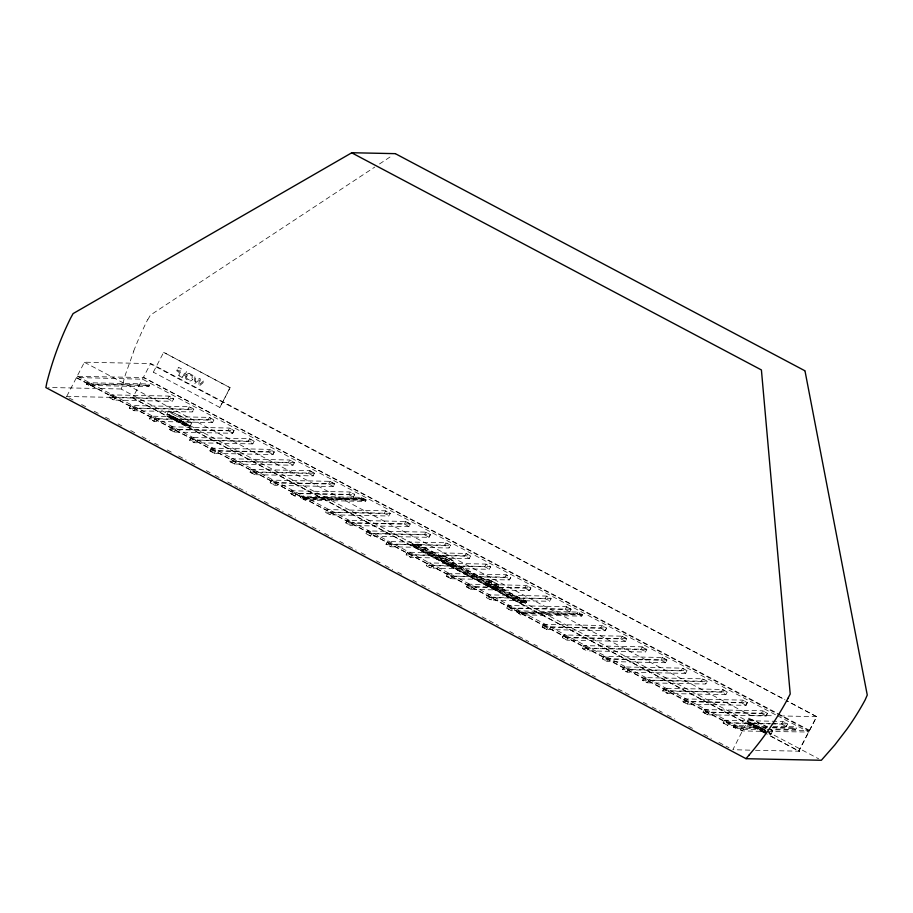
<?xml version="1.0" encoding="UTF-8"?>
<svg xmlns="http://www.w3.org/2000/svg" width="913" height="913" viewBox="0 0 913 913"><rect width="100%" height="100%" fill="white"/><g stroke="black" fill="none" stroke-linecap="round" stroke-linejoin="round"><path stroke-width="0.68" stroke-dasharray="4.57 3.42" d="M166.965 414.388L168.665 411.101M187.462 424.956L187.302 425.264A10.169 0.742 27.3 0 1 172.511 418.131A10.169 0.742 27.3 0 1 175.41 418.2A10.1 0.742 27.3 0 1 187.313 425.047A10.1 0.742 27.3 0 1 172.637 417.994A10.1 0.742 27.3 0 1 175.513 418.063A10.169 0.742 27.3 0 1 187.291 425.23M191.776 422.924L190.075 426.211M765.813 732.477L763.861 731.575A12.999 0.947 27.3 0 1 747.952 722.251L749.596 719.045A12.999 0.947 27.3 0 1 765.471 726.177L767.399 727.17M772.718 730.868L771.017 734.155M149.401 384.909L148.876 386.667L88.869 385.423L86.552 384.19L87.317 382.718L147.324 383.962L149.606 385.56M153.338 372.162L163.678 352.327L230.122 387.717L219.885 407.46L153.43 372.219M174.349 432.054L169.692 429.498L171.028 426.839L229.334 428.049L234.059 430.548L232.655 433.264L174.349 432.054L169.624 429.544L171.028 426.839M193.796 409.834L193.465 408.784L189.117 406.73L130.821 405.52L129.418 408.237L134.143 410.736L192.449 411.957L193.853 409.241L135.329 408.065L130.787 405.657L129.418 408.237L187.93 409.401L192.791 411.466M214.566 453.362L209.899 450.817L211.234 448.146L269.54 449.367L274.265 451.867L272.861 454.583L214.566 453.362L209.842 450.862L211.234 448.146M234.664 464.021L230.008 461.476L231.343 458.805L289.649 460.015L294.374 462.526L292.97 465.242L234.664 464.021L230.316 461.978L229.996 460.928M254.773 474.68L250.105 472.135L251.452 469.465L309.747 470.674L314.483 473.185L313.079 475.89L254.773 474.68L250.048 472.181L251.452 469.465M363.271 498.27L303.493 497.311L302.66 498.703L300.457 497.528L301.187 496.079L300.423 497.562L302.728 498.783L362.746 500.039L363.5 498.555L361.194 497.334L294.979 495.999L290.254 493.488L291.658 490.783L349.964 491.993L354.312 494.036L354.632 495.097M294.317 463.119L294.374 462.526L235.862 461.35L231 459.296M305.296 500.141L303.025 498.897L303.744 497.437L363.751 498.692L366.033 499.947L365.303 501.397L305.296 500.141L302.979 498.92L303.744 497.437M325.793 511.702L326.124 512.764L330.472 514.806L388.767 516.016L390.171 513.311L385.446 510.801L327.139 509.591L325.736 512.296L384.259 513.471L389.109 515.525M329.855 481.334L334.523 483.89L333.188 486.549L274.881 485.339L270.157 482.829L271.549 480.124L329.855 481.334L334.58 483.844L333.188 486.549M366.033 500.29L365.828 499.628M390.113 513.905L390.171 513.311L331.659 512.136L326.797 510.07M405.555 521.46L410.211 524.005L408.876 526.675L350.569 525.466L345.844 522.955L347.248 520.239L405.555 521.46L410.279 523.959L408.876 526.675M426.314 564.987L426.645 566.049L430.993 568.091L489.3 569.301L490.692 566.596L485.967 564.086L427.672 562.876L426.268 565.581L484.78 566.756L489.322 569.164L490.692 566.596L432.18 565.421L427.318 563.367M451.102 578.751L446.434 576.194L447.769 573.535L506.076 574.745L510.801 577.244L509.397 579.96L451.102 578.751L446.366 576.24L447.769 573.535M450.429 545.871L450.109 544.821L445.761 542.767L387.454 541.557L386.051 544.274L390.787 546.773L449.082 547.994L450.486 545.278L391.974 544.102L387.42 541.694L386.051 544.274L444.574 545.449L449.424 547.503M471.199 589.41L466.532 586.854L467.878 584.183L526.185 585.404L530.909 587.904L529.506 590.62L471.199 589.41L466.475 586.899L467.878 584.183M486.629 596.965L486.96 598.015L491.308 600.058L549.615 601.279L551.007 598.563L546.282 596.063L487.987 594.842L486.583 597.559L545.095 598.734L549.957 600.788M582.254 614.358L581.752 616.035L579.55 614.871L519.166 613.513L516.884 611.915M519.406 613.639C521.209 609.816 517.568 615.887 521.722 614.871L581.729 616.115L582.494 614.643L580.189 613.41L519.919 612.03C517.523 609.028 515.309 613.251 519.166 613.513M546.898 629.525L542.231 626.98L543.566 624.309L601.872 625.531L606.597 628.03L605.193 630.746L546.898 629.525L542.174 627.026L543.566 624.309M550.961 599.156L551.007 598.563L492.495 597.387L487.633 595.333M566.391 606.711L571.059 609.268L569.712 611.938L571.116 609.222L566.391 606.711L508.085 605.502L506.681 608.218L511.417 610.717L577.621 612.052C581.592 612.258 579.207 616.663 576.856 613.536L516.884 612.258M582.437 647.739L582.756 648.801L587.105 650.843L645.411 652.053L646.815 649.348L642.079 646.838L583.784 645.628L582.38 648.344L640.892 649.508L645.753 651.574M621.981 636.178L626.649 638.735L625.302 641.405L566.996 640.184L562.271 637.685L563.675 634.969L621.981 636.178L626.706 638.689L625.302 641.405M646.758 649.942L642.079 646.838M662.187 657.497L666.855 660.042L665.509 662.712L607.213 661.503L602.489 658.992L603.881 656.287L662.187 657.497L666.912 659.996L665.509 662.712M687.626 704.128L682.97 701.583L684.305 698.913L742.611 700.123L747.336 702.633L745.932 705.338L687.626 704.128L683.278 702.086L682.958 701.024M707.735 714.788L703.067 712.243L704.414 709.572L762.709 710.782L767.445 713.293L766.041 715.997L707.735 714.788L703.01 712.277L704.414 709.572M707.073 681.908L706.742 680.858L702.394 678.816L644.099 677.594L642.695 680.311L647.42 682.81L705.726 684.031L707.13 681.315L648.607 680.139L644.064 677.731L642.695 680.311L701.207 681.486L706.069 683.54M766.292 728.871L735.593 728.232L733.31 726.634M796.33 728.38L796.125 727.718M809.42 730.993L809.18 730.195L143.832 377.514L76.966 376.384M749.858 750.166L732.854 749.687L750.418 715.313L774.464 715.792M765.767 730.765L121.281 389.143L125.412 374.627L133.812 351.128M775.491 714.753L142.633 379.215L76.509 377.503L742.018 730.902L766.361 731.439M88.869 385.423L86.655 383.894M66.364 396.47L173.744 398.582L172.374 401.161L167.821 398.753L109.309 397.577L110.713 394.861L169.019 396.082L173.744 398.582L172.34 401.298L114.034 400.077L109.309 397.577L110.713 394.861M150.896 416.317L155.438 418.725L213.95 419.9L212.581 422.479L208.038 420.06L149.527 418.896L150.919 416.18L209.225 417.389L213.95 419.9L212.546 422.605L154.251 421.395L149.527 418.896L150.919 416.18M191.102 437.624L195.644 440.043L254.168 441.207L252.798 443.786L248.245 441.378L189.733 440.203L191.137 437.487L249.432 438.708L254.168 441.207L252.764 443.923L194.458 442.714L189.733 440.203L191.137 437.487M219.919 407.369L230.065 387.523M170.993 426.964L175.547 429.384L234.059 430.548L232.655 433.264M211.211 448.283L215.753 450.691L274.265 451.867L272.861 454.583M333.211 486.412L328.669 484.004L270.157 482.829L271.549 480.124M294.979 495.999L290.323 493.442L291.658 490.783M309.747 470.674L314.414 473.231L313.079 475.89M408.91 526.539L404.356 524.13L345.844 522.955L347.248 520.239M291.624 490.909L296.177 493.328L354.689 494.492L353.285 497.208L353.628 496.718M363.465 498.589L362.758 499.947L360.555 498.783L300.457 497.528M429.007 537.198L424.465 534.79L365.953 533.614L367.346 530.898L425.652 532.119L430.377 534.619L428.984 537.335L370.678 536.114L365.953 533.614L367.346 530.898L371.865 533.443L430.377 534.619L428.984 537.335M407.529 552.354L412.083 554.762L470.594 555.937L469.225 558.516L464.671 556.097L406.159 554.933L407.563 552.217L465.87 553.426L470.594 555.937L469.191 558.653L410.884 557.432L406.159 554.933L407.563 552.217M412.528 544.205L521.095 601.747L526.493 601.793L526.276 602.477L525.26 602.797L417.287 545.415L411.877 545.358L412.573 544.011L418.496 544.194L525.968 601.165L526.424 602.614L519.874 602.968L412.402 545.997L411.957 544.547L412.573 544.011M447.735 573.661L452.289 576.08L510.801 577.244L509.431 579.823L504.889 577.415L446.434 576.194M569.746 611.801L565.204 609.393L506.681 608.218L508.085 605.502M467.844 584.32L472.398 586.739L530.909 587.904L529.506 590.62M625.337 641.268L620.783 638.849L562.271 637.685L563.675 634.969M543.543 624.446L548.085 626.854L606.597 628.03L605.193 630.746M665.543 662.576L661.001 660.167L602.489 658.992L603.881 656.287M623.956 667.072L628.509 669.491L687.021 670.656L685.652 673.235L681.098 670.827L622.586 669.651L623.99 666.935L682.296 668.156L687.021 670.656L685.617 673.372L627.311 672.162L622.586 669.651L623.99 666.935M664.173 688.391L668.715 690.799L727.227 691.974L725.858 694.553L721.316 692.145L662.804 690.97L664.196 688.254L722.503 689.463L727.227 691.974L725.824 694.69L667.529 693.469L662.804 690.97L664.196 688.254M767.662 726.269L727.844 725.447L723.119 722.936L724.511 720.231L782.818 721.441L787.542 723.941L786.15 726.657L787.542 723.941L771.907 723.621M735.593 728.232L733.31 726.976L733.824 725.835M683.963 699.404L688.824 701.458L747.336 702.633L745.932 705.338M704.38 709.709L708.922 712.117L767.445 713.293L766.041 715.997M773.117 726.349L794.048 726.782L796.319 728.038L795.6 729.487L773.265 729.019M809.34 730.914L143.387 377.468M816.633 716.694L786.23 700.499L816.667 716.671L799.126 750.76L799.491 751.445L768.027 734.76M66.775 396.288L84.43 362.187L150.919 363.602L784.986 699.712M579.173 614.757L579.698 613M185.796 375.859L185.579 376.807A3.629 3.572 -88.8 0 0 186.126 379.123L189.801 381.086M149.641 385.195L89.634 383.939L88.789 385.332M115.437 397.372L113.92 399.94L109.377 397.532M135.329 408.065L134.028 410.599L129.475 408.191M86.587 384.168L146.559 385.446L147.689 384.122M155.438 418.725L154.126 421.258L149.584 418.85M167.821 398.753L169.133 396.219L173.687 398.627M175.547 429.384L174.235 431.917M187.93 409.401L189.242 406.867L193.784 409.286M195.644 440.043L194.343 442.577L189.79 440.157M208.038 420.06L209.339 417.526L213.893 419.946M230.065 387.694L163.564 352.327M215.753 450.691L214.441 453.225M169.692 429.498L227.93 430.765L229.448 428.186L234.002 430.594M235.862 461.35L234.55 463.884M248.245 441.378L249.557 438.845L254.099 441.253M314.483 473.185L256.176 471.964L254.659 474.543M209.899 450.817L268.137 452.072L269.655 449.504L274.208 451.912M334.58 483.844L276.274 482.623L274.767 485.202L270.214 482.794M230.008 461.476L288.246 462.731L289.763 460.163L294.317 462.571M296.177 493.328L294.865 495.862M250.105 472.135L308.354 473.391L309.872 470.811M366.033 499.947L306.06 498.669L305.227 500.062M328.669 484.004L329.97 481.471M331.659 512.136L330.346 514.67L325.804 512.25M290.323 493.442L348.561 494.709L350.078 492.13L354.632 494.538M410.279 523.959L351.973 522.75L350.455 525.329L345.901 522.909M360.555 498.783L361.548 497.494M365.326 501.305L363.123 500.141L364.116 498.852M371.865 533.443L370.564 535.977L366.01 533.569M384.259 513.471L385.56 510.938L390.113 513.346M391.974 544.102L390.661 546.636L386.119 544.228M404.356 524.13L405.669 521.597M412.083 554.762L410.77 557.295L406.217 554.887M417.287 545.415L418.485 544.479L526.413 601.861M424.465 534.79L425.766 532.256L430.32 534.664M432.18 565.421L430.879 567.954L426.325 565.546M444.574 545.449L445.875 542.915L450.429 545.323M452.289 576.08L450.976 578.614M464.671 556.097L465.984 553.563L470.526 555.983M472.398 586.739L471.085 589.262M484.78 566.756L486.081 564.223L490.635 566.642M492.495 597.387L491.194 599.921L486.64 597.513M504.889 577.415L506.19 574.882L510.744 577.29M571.116 609.222L512.809 608.012L511.291 610.58L506.749 608.172M466.532 586.854L524.781 588.12L526.299 585.541L530.841 587.949M521.095 601.747L519.896 602.683L411.968 545.301M519.794 612.052L519.086 613.422M582.494 614.643L522.487 613.388L521.654 614.78L519.451 613.616M545.095 598.734L546.408 596.2L550.95 598.608M548.085 626.854L546.773 629.388M565.204 609.393L566.505 606.86M626.706 638.689L568.4 637.468L566.882 640.047L562.34 637.639M576.993 613.513L577.975 612.212M579.55 614.871L580.542 613.57M646.815 649.348L588.508 648.127L586.991 650.707L582.437 648.298M542.231 626.98L600.469 628.235L601.987 625.667L606.54 628.076M666.912 659.996L608.606 658.787L607.088 661.366L602.546 658.946M620.783 638.849L622.095 636.315M628.509 669.491L627.197 672.025L622.655 669.606M640.892 649.508L642.204 646.975M648.607 680.139L647.306 682.673L642.752 680.265M661.001 660.167L662.302 657.634M668.715 690.799L667.414 693.332L662.861 690.924M681.098 670.827L682.41 668.293L686.964 670.701M688.824 701.458L687.512 703.991M701.207 681.486L702.519 678.952L707.061 681.36M708.922 712.117L707.621 714.651M721.316 692.145L722.617 689.612L727.17 692.02M770.481 723.587L729.236 722.731L727.729 725.31L723.176 722.891M682.97 701.583L741.208 702.839L742.726 700.26L747.279 702.679M767.057 727.399L736.357 726.759L735.513 728.152M743.114 729.533L765.87 729.635M703.067 712.243L761.316 713.498L762.834 710.919L767.377 713.327M771.462 723.941L781.631 724.112L782.932 721.578L787.485 723.986M772.352 727.821L793.283 728.254L794.413 726.942M147.803 319.698L150.451 315.076L374.764 167.079M763.804 732.397L132.67 397.851L150.451 363.876L784.975 699.837M76.43 377.834L742.577 730.571M87.1 383.026L89.497 383.974M186.903 374.262L186.56 374.604A3.88 3.823 -88.8 0 0 185.921 375.916M724.511 720.231L723.119 722.936L770.047 723.918M302.979 498.92L363.123 500.141M733.276 727.01L766.772 727.707M379.511 163.952L392.567 155.336M121.087 388.984L48.503 387.489M780.09 715.906L816.667 716.671L798.852 750.6M772.638 727.513L796.364 728.003M767.274 729.658L809.466 730.537M767.765 731.461L808.884 732.032L776.746 715.427M755.508 750.281L799.24 751.194L765.06 733.071M189.094 373.394L192.746 375.334A3.663 3.606 -88.8 0 1 193.225 378.142A3.88 3.823 -88.8 0 1 192.632 379.488M168.859 410.998L180.146 415.814L191.525 422.593M169.67 415.689L178.434 419.444L187.268 424.705M187.154 425.355A10.1 0.742 27.3 0 1 172.477 418.302A10.1 0.742 27.3 0 1 175.353 418.371A10.1 0.742 27.3 0 1 187.154 425.355L176.666 420.699L167.216 414.719M189.881 426.314A12.999 0.947 27.3 0 1 170.993 417.252A12.999 0.947 27.3 0 1 174.691 417.332A12.999 0.947 27.3 0 1 189.881 426.314L172.272 418.086M749.801 718.942L765.436 726.063M750.6 723.632L765.63 730.834M770.823 734.257L768.906 733.767M487.553 579.23L485.237 583.658M496.318 589.399L498.635 584.971M451.433 565.74C453.841 565.877 455.918 560.525 452.277 560.08M488.01 579.333C486.937 580.12 498.053 585.861 498.338 584.685M84.407 362.278L750.418 715.313M148.899 386.587L146.696 385.423M77.274 376.19L743.216 729.19M110.678 394.998L115.232 397.406M232.689 433.127L228.136 430.719M272.896 454.446L268.354 452.038M293.005 465.105L288.451 462.697M313.113 475.764L308.56 473.345M353.32 497.071L348.766 494.663M251.417 469.602L255.96 472.01M271.526 480.261L276.068 482.669M301.164 496.17L303.367 497.334M303.721 497.528L305.923 498.692M347.214 520.376L351.767 522.795M529.54 590.483L524.986 588.075M605.228 630.609L600.686 628.201M508.05 605.639L512.604 608.047M520.159 612.246L522.362 613.422M563.641 635.106L568.194 637.514M583.749 645.765L588.292 648.173M603.858 656.413L608.4 658.832M745.967 705.213L741.413 702.793M766.075 715.86L761.522 713.452M786.173 726.52L781.631 724.112M795.622 729.396L793.42 728.232M724.488 720.357L729.03 722.776M734.018 725.618L736.22 726.782M443.341 555.766L451.102 559.498M451.684 565.763L448.249 564.371M487.759 579.321L488.809 579.629M496.113 589.307L493.979 588.531M495.063 588.988C500.552 590.791 484.369 581.855 485.533 583.943M488.592 579.629L489.893 580.097M450.851 565.455L440.637 559.909L442.577 555.926L446.777 557.158L454.389 561.621L442.782 555.755M765.539 732.488L750.486 724.283M489.722 580.109L495.531 583.042M489.79 586.363L494.15 588.52M763.861 731.575L748.146 722.662M491.08 580.748L492.564 581.478M491.308 587.15L492.792 587.881M446.879 563.606L440.945 560.205M767.034 731.439L818.641 758.794M132.453 397.863L766.772 734.098M69 397.885L74.033 400.556M81.599 404.562L86.632 407.232M94.187 411.238L100.487 414.57M105.52 417.241L110.564 419.912M118.119 423.917L121.897 425.926M130.719 430.594L137.018 433.937M142.051 436.608L149.606 440.614M154.651 443.284L158.428 445.282M167.239 449.961L173.538 453.293M178.583 455.964L186.138 459.969M191.171 462.64L194.948 464.649M206.292 470.651L210.07 472.66M215.103 475.331L222.658 479.336M227.702 482.007L237.779 487.348M239.035 488.01L246.59 492.016M251.634 494.686L259.189 498.692M264.234 501.363L270.522 504.706M275.566 507.377L283.121 511.383M288.154 514.053L295.721 518.059M303.276 522.065L307.053 524.073M312.086 526.744L319.653 530.75M324.686 533.42L332.241 537.426M339.796 541.432L343.585 543.429M348.618 546.1L356.173 550.105M361.217 552.776L367.517 556.12M376.327 560.787L380.105 562.796M385.149 565.467L392.704 569.472M397.737 572.143L404.037 575.475M412.859 580.154L416.636 582.152M421.669 584.822L429.224 588.828M436.791 592.834L440.568 594.842M458.2 604.189L461.978 606.186M473.311 612.201L477.088 614.198M482.132 616.868L498.509 625.553M509.842 631.556L513.62 633.565M518.652 636.235L528.73 641.577M533.774 644.247L537.552 646.244M546.362 650.923L565.261 660.944M570.294 663.614L577.861 667.62M585.416 671.626L595.493 676.967M606.825 682.97L610.603 684.978M618.158 688.984L632.013 696.322M643.357 702.337L647.134 704.334M652.167 707.004L662.245 712.345M667.277 715.016L674.844 719.022M688.699 726.371L692.476 728.369M703.809 734.383L711.364 738.389M718.919 742.395L728.996 747.736M494.093 582.174L497.813 584.4M488.341 585.587L489.779 586.454M488.398 585.701L486.058 584.229M496.695 583.624L498.498 584.879M487.177 585.005L485.374 583.749M172.123 418.154L169.544 416.339M770.561 729.076L772.466 730.537M452.243 565.775L440.808 560.114M192.677 379.386A3.663 3.606 -88.8 0 1 189.881 380.972M186.811 374.421A3.629 3.572 -88.8 0 1 189.025 373.554M769.008 732.534A12.999 0.947 27.3 0 1 769.134 733.79M747.952 722.251A12.999 0.947 27.3 0 1 765.779 730.583M770.698 729.247A12.999 0.947 27.3 0 1 770.834 730.503M765.687 728.266A12.999 0.947 27.3 0 1 749.596 719.045M764.443 731.77A10.169 0.742 27.3 0 1 752.232 725.333A10.169 0.742 27.3 0 1 753.316 724.751A10.169 0.742 27.3 0 1 765.676 731.108M764.329 731.895A10.1 0.742 27.3 0 1 752.198 725.504A10.1 0.742 27.3 0 1 753.282 724.933A10.1 0.742 27.3 0 1 765.551 731.245M764.489 731.598A10.1 0.742 27.3 0 1 752.358 725.196A10.1 0.742 27.3 0 1 753.442 724.625A10.1 0.742 27.3 0 1 765.71 730.936M133.663 351.094A217.865 120.87 -65.5 0 1 139.347 337.388A212.649 118.028 -65.5 0 1 147.678 319.618M199.239 379.876L198.794 386.416L204.774 381.235L203.85 380.744L199.776 384.293L200.312 378.872L199.433 378.404L195.336 381.931L195.907 376.533L194.994 376.042L194.207 383.985L199.239 379.876M186.674 376.647L186.629 377.001A2.671 2.636 -88.8 0 0 187.051 378.712L189.619 380.07A2.671 2.636 -88.8 0 0 191.239 379.454L192.255 377.48A2.659 2.625 -88.8 0 0 191.833 375.768L189.265 374.41A2.659 2.613 -88.8 0 0 187.644 375.026L186.674 376.647M177.145 369.948L176.711 370.792L179.21 372.116L177.658 375.14L178.571 375.62L181.927 369.126L178.514 367.311L178.081 368.144L180.58 369.468L179.644 371.271L177.145 369.948M179.815 375.209L179.382 376.053L183.193 378.073L186.549 371.58L185.636 371.089L182.714 376.749L179.815 375.209M417.07 544.65L411.957 544.547L520.193 602.009L526.424 602.614L417.07 544.65M172.683 413.966A12.999 0.947 27.3 0 0 191.57 423.039A12.999 0.947 27.3 0 0 176.392 414.046A12.999 0.947 27.3 0 0 172.683 413.966"/><path stroke-width="1.37" d="M787.942 698.319L790.213 694.017L761.408 369.948L351.699 152.813L73.086 313.604L70.632 318.089A319.288 314.928 -88.8 0 0 50.82 368.281A334.158 329.604 -88.8 0 0 46.803 382.707L45.878 387.569L746.069 758.703L821.358 760.267L834.756 745.031L846.922 729.133A214.35 165.618 -57.6 0 0 865.136 699.94L867.259 695.033L805.004 370.963M749.162 755.005L746.001 758.623M351.767 152.733L395.044 153.646M395.455 153.726L804.673 370.655M787.987 698.354A321.581 317.199 -88.8 0 1 749.128 754.983"/></g></svg>
